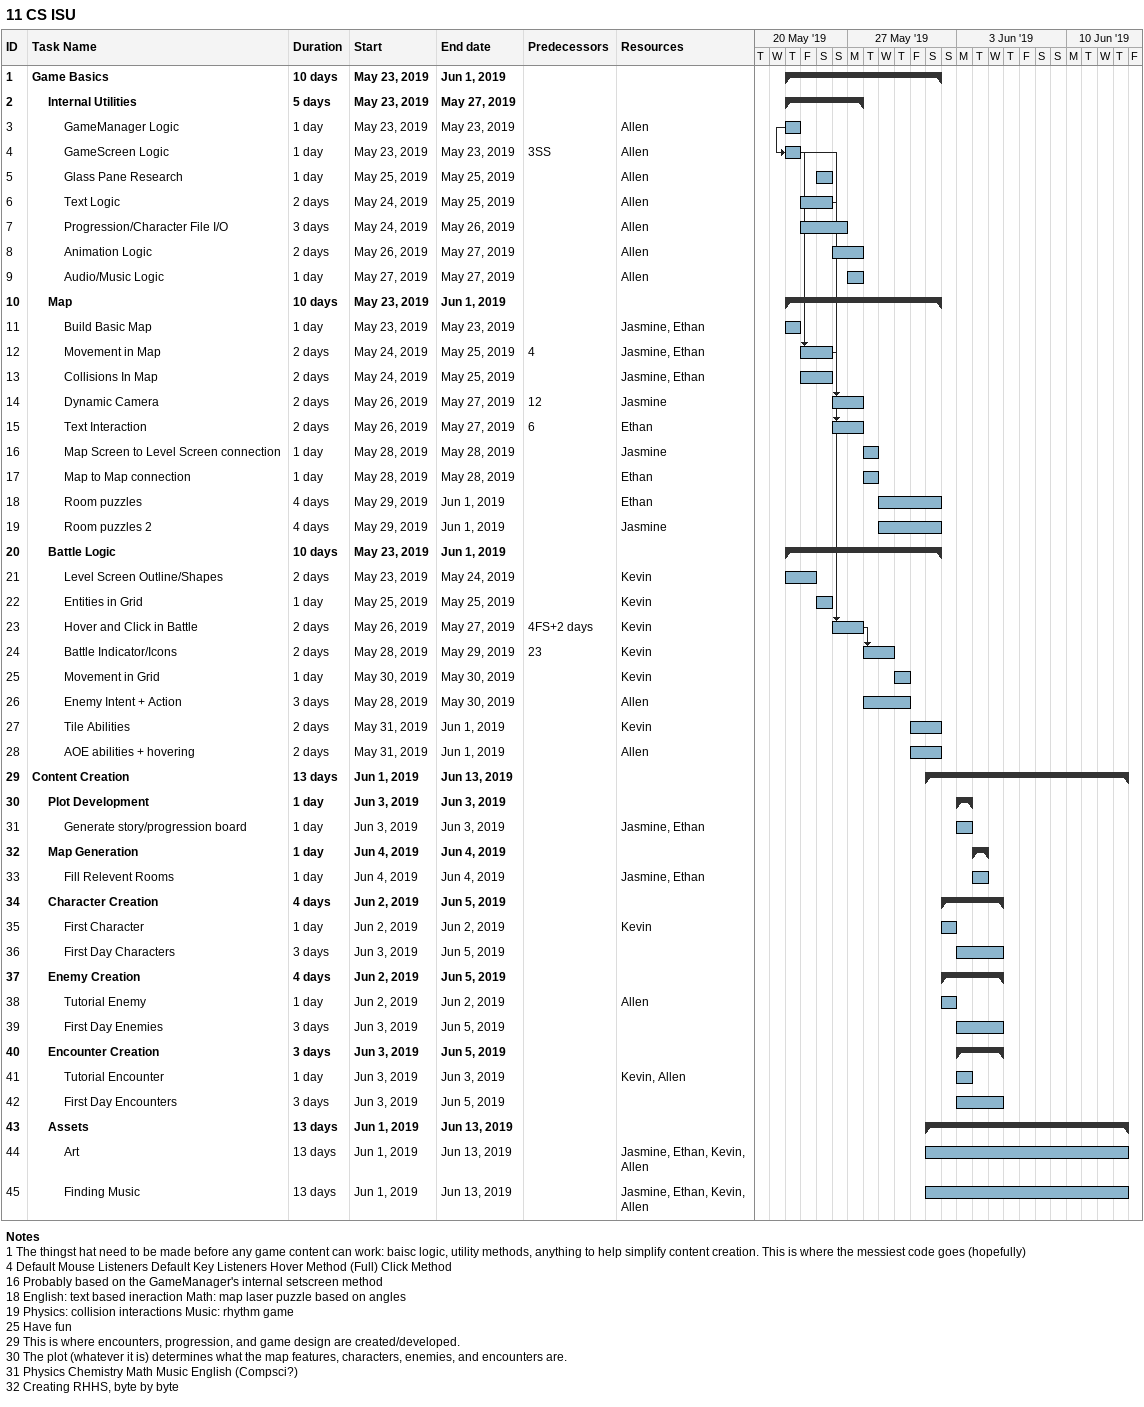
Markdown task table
11 CS ISU

| ID | Level | Task | Duration | Start | Finish | Predecessors | Resources |
|---|---|---|---|---|---|---|---|
| 1 | 1 | **Game Basics** | 10d | 2019-05-23 | 2019-06-01 |  |  |
| 2 | 2 | **Internal Utilities** | 5d | 2019-05-23 | 2019-05-27 |  |  |
| 3 | 3 | GameManager Logic | 1d | 2019-05-23 | 2019-05-23 |  | Allen |
| 4 | 3 | GameScreen Logic | 1d | 2019-05-23 | 2019-05-23 | 3SS | Allen |
| 5 | 3 | Glass Pane Research | 1d | 2019-05-25 | 2019-05-25 |  | Allen |
| 6 | 3 | Text Logic | 2d | 2019-05-24 | 2019-05-25 |  | Allen |
| 7 | 3 | Progression/Character File I/O | 3d | 2019-05-24 | 2019-05-26 |  | Allen |
| 8 | 3 | Animation Logic | 2d | 2019-05-26 | 2019-05-27 |  | Allen |
| 9 | 3 | Audio/Music Logic | 1d | 2019-05-27 | 2019-05-27 |  | Allen |
| 10 | 2 | **Map** | 10d | 2019-05-23 | 2019-06-01 |  |  |
| 11 | 3 | Build Basic Map | 1d | 2019-05-23 | 2019-05-23 |  | Jasmine, Ethan |
| 12 | 3 | Movement in Map | 2d | 2019-05-24 | 2019-05-25 | 4 | Jasmine, Ethan |
| 13 | 3 | Collisions In Map | 2d | 2019-05-24 | 2019-05-25 |  | Jasmine, Ethan |
| 14 | 3 | Dynamic Camera | 2d | 2019-05-26 | 2019-05-27 | 12 | Jasmine |
| 15 | 3 | Text Interaction | 2d | 2019-05-26 | 2019-05-27 | 6 | Ethan |
| 16 | 3 | Map Screen to Level Screen connection | 1d | 2019-05-28 | 2019-05-28 |  | Jasmine |
| 17 | 3 | Map to Map connection | 1d | 2019-05-28 | 2019-05-28 |  | Ethan |
| 18 | 3 | Room puzzles | 4d | 2019-05-29 | 2019-06-01 |  | Ethan |
| 19 | 3 | Room puzzles 2 | 4d | 2019-05-29 | 2019-06-01 |  | Jasmine |
| 20 | 2 | **Battle Logic** | 10d | 2019-05-23 | 2019-06-01 |  |  |
| 21 | 3 | Level Screen Outline/Shapes | 2d | 2019-05-23 | 2019-05-24 |  | Kevin |
| 22 | 3 | Entities in Grid | 1d | 2019-05-25 | 2019-05-25 |  | Kevin |
| 23 | 3 | Hover and Click in Battle | 2d | 2019-05-26 | 2019-05-27 | 4FS+2d | Kevin |
| 24 | 3 | Battle Indicator/Icons | 2d | 2019-05-28 | 2019-05-29 | 23 | Kevin |
| 25 | 3 | Movement in Grid | 1d | 2019-05-30 | 2019-05-30 |  | Kevin |
| 26 | 3 | Enemy Intent + Action | 3d | 2019-05-28 | 2019-05-30 |  | Allen |
| 27 | 3 | Tile Abilities | 2d | 2019-05-31 | 2019-06-01 |  | Kevin |
| 28 | 3 | AOE abilities + hovering | 2d | 2019-05-31 | 2019-06-01 |  | Allen |
| 29 | 1 | **Content Creation** | 13d | 2019-06-01 | 2019-06-13 |  |  |
| 30 | 2 | **Plot Development** | 1d | 2019-06-03 | 2019-06-03 |  |  |
| 31 | 3 | Generate story/progression board | 1d | 2019-06-03 | 2019-06-03 |  | Jasmine, Ethan |
| 32 | 2 | **Map Generation** | 1d | 2019-06-04 | 2019-06-04 |  |  |
| 33 | 3 | Fill Relevent Rooms | 1d | 2019-06-04 | 2019-06-04 |  | Jasmine, Ethan |
| 34 | 2 | **Character Creation** | 4d | 2019-06-02 | 2019-06-05 |  |  |
| 35 | 3 | First Character | 1d | 2019-06-02 | 2019-06-02 |  | Kevin |
| 36 | 3 | First Day Characters | 3d | 2019-06-03 | 2019-06-05 |  |  |
| 37 | 2 | **Enemy Creation** | 4d | 2019-06-02 | 2019-06-05 |  |  |
| 38 | 3 | Tutorial Enemy | 1d | 2019-06-02 | 2019-06-02 |  | Allen |
| 39 | 3 | First Day Enemies | 3d | 2019-06-03 | 2019-06-05 |  |  |
| 40 | 2 | **Encounter Creation** | 3d | 2019-06-03 | 2019-06-05 |  |  |
| 41 | 3 | Tutorial Encounter | 1d | 2019-06-03 | 2019-06-03 |  | Kevin, Allen |
| 42 | 3 | First Day Encounters | 3d | 2019-06-03 | 2019-06-05 |  |  |
| 43 | 2 | **Assets** | 13d | 2019-06-01 | 2019-06-13 |  |  |
| 44 | 3 | Art | 13d | 2019-06-01 | 2019-06-13 |  | Jasmine, Ethan, Kevin, Allen |
| 45 | 3 | Finding Music | 13d | 2019-06-01 | 2019-06-13 |  | Jasmine, Ethan, Kevin, Allen |

Notes
- 1: The thingst hat need to be made before any game content can work: baisc logic, utility methods, anything to help simplify content creation. This is where the messiest code goes (hopefully)
- 4: Default Mouse Listeners Default Key Listeners Hover Method (Full) Click Method
- 16: Probably based on the GameManager's internal setscreen method
- 18: English: text based ineraction Math: map laser puzzle based on angles
- 19: Physics: collision interactions Music: rhythm game
- 25: Have fun
- 29: This is where encounters, progression, and game design are created/developed.
- 30: The plot (whatever it is) determines what the map features, characters, enemies, and encounters are.
- 31: Physics Chemistry Math Music English (Compsci?)
- 32: Creating RHHS, byte by byte
